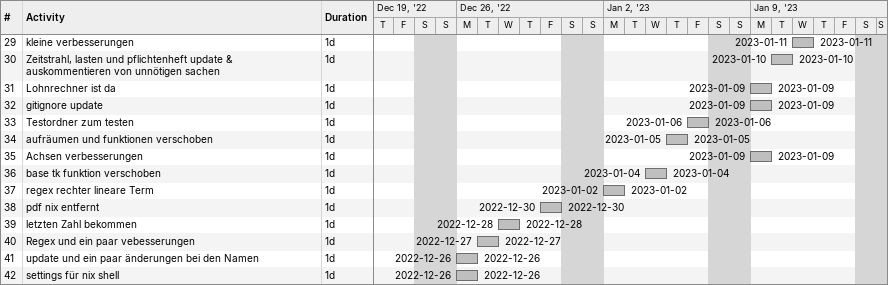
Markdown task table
| ID | Task | Duration | Start | Finish |
|---|---|---|---|---|
| 29 | kleine verbesserungen | 1d | 2023-01-11 | 2023-01-11 |
| 30 | Zeitstrahl, lasten und pflichtenheft update & auskommentieren von unnötigen sachen | 1d | 2023-01-10 | 2023-01-10 |
| 31 | Lohnrechner ist da | 1d | 2023-01-09 | 2023-01-09 |
| 32 | gitignore update | 1d | 2023-01-09 | 2023-01-09 |
| 33 | Testordner zum testen | 1d | 2023-01-06 | 2023-01-06 |
| 34 | aufräumen und funktionen verschoben | 1d | 2023-01-05 | 2023-01-05 |
| 35 | Achsen verbesserungen | 1d | 2023-01-09 | 2023-01-09 |
| 36 | base tk funktion verschoben | 1d | 2023-01-04 | 2023-01-04 |
| 37 | regex rechter lineare Term | 1d | 2023-01-02 | 2023-01-02 |
| 38 | pdf nix entfernt | 1d | 2022-12-30 | 2022-12-30 |
| 39 | letzten Zahl bekommen | 1d | 2022-12-28 | 2022-12-28 |
| 40 | Regex und ein paar vebesserungen | 1d | 2022-12-27 | 2022-12-27 |
| 41 | update und ein paar änderungen bei den Namen | 1d | 2022-12-26 | 2022-12-26 |
| 42 | settings für nix shell | 1d | 2022-12-26 | 2022-12-26 |
